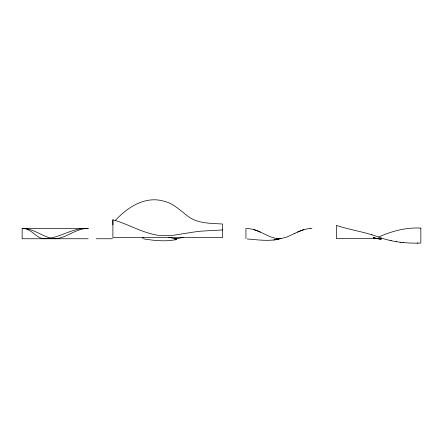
<?xml version="1.0" encoding="UTF-8"?>
<svg xmlns="http://www.w3.org/2000/svg" width="443" height="443" viewBox="0 0 443 443"><rect width="100%" height="100%" fill="white"/><g stroke="black" fill="none" stroke-linecap="round" stroke-linejoin="round"><path stroke-width="0.66" d="M112.893 224.872L112.893 219.794C128.082 223.992 141.81 232.647 157.464 235.216A52.767 52.767 0 0 0 162.609 235.72L172.892 235.338L193.464 232.104A172.637 172.637 0 0 1 202.036 231.091L222.607 229.95M115.202 220.614C127.324 207.324 145.132 195.701 163.855 201.166C172.776 203.232 179.531 209.705 186.536 215.154C196.52 223.831 210.242 223.178 222.607 224.036L222.607 237.52L112.893 237.52L112.893 219.794M303.926 229.629A62.031 53.736 89.9 0 0 297.458 232.138L286.676 237.121L280.524 238.677A22.576 19.553 -90 0 1 276.282 238.539L270.679 236.927L260.401 232.126A62.098 53.775 -89.9 0 0 253.933 229.64M294.407 233.572L294.916 233.323M183.214 237.315L177.034 238.716A21.574 18.684 90 0 1 174.913 238.716L168.733 237.315M374.645 238.085L373.327 238.256L381.246 238.987L373.327 238.173L374.645 238.124C361.937 238.954 349.123 238.317 336.364 238.544L336.364 225.387C350.247 230.011 364.866 231.933 378.604 237.044C391.944 231.102 406.109 227.27 420.85 228.101M174.575 239.923L176.502 239.464C165.793 241.9 154.59 240.571 143.848 238.932M273.647 240.001L278.929 239.115C268.508 241.441 257.743 239.807 247.244 238.971M278.929 239.104L276.288 239.635L278.929 239.142M373.327 238.301L374.645 238.068M310.111 228.571L311.933 228.494M88.157 228.505C72.442 227.17 59.556 238.677 44.15 238.755C35.578 238.279 31.226 227.768 22.15 228.505L88.157 228.505C76.08 228.045 66.926 238.101 55.153 238.755C43.381 238.101 34.227 228.045 22.15 228.505L22.15 238.755L88.157 238.755M96.264 238.755L112.522 238.755M378.604 237.044C392.099 242.066 406.541 243.55 420.85 243.052L420.85 228.139M417.179 243.052L417.743 243.052M375.969 238.234L373.327 238.173L375.969 238.412M375.969 238.528L373.986 238.129L378.604 238.705L373.327 238.118M403.689 242.648L403.03 242.592M400.057 242.277L400.389 242.321M276.282 238.544L276.809 238.616A22.449 19.442 -90 0 0 281.05 238.622M396.097 241.695L396.43 241.751M390.82 240.604L391.147 240.687M371.677 234.812L372.004 234.912M142.973 237.31L142.973 238.744M245.926 238.616L245.926 228.522L247.499 228.555A38.419 33.28 -89.8 0 1 253.446 229.552L253.922 229.679A62.086 53.764 90 0 1 260.39 232.16M177.034 238.716A21.807 18.883 -89.9 0 1 174.387 238.672M310.155 228.56A37.882 32.799 -89.8 0 0 304.706 229.474L303.937 229.679A62.026 53.714 -90 0 0 297.463 232.143M375.304 238.107L373.327 238.256L375.304 238.096M381.246 238.888L378.604 238.832L381.246 238.888"/></g></svg>
